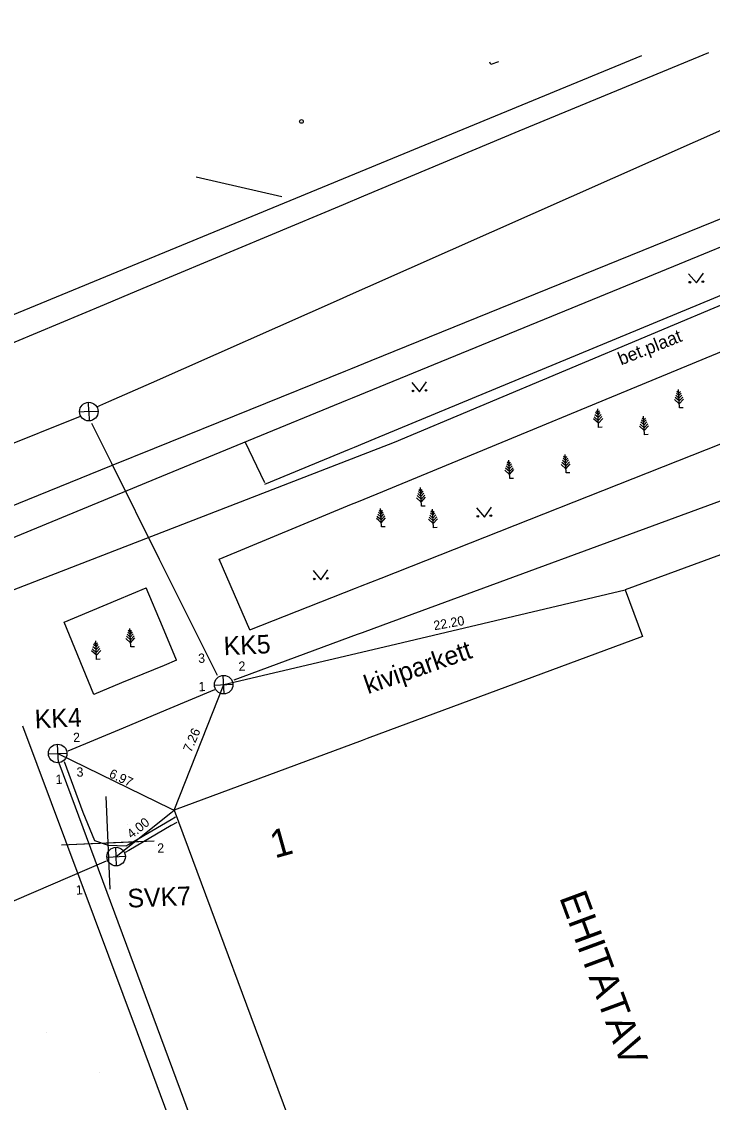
# Model space of a CAD drawing. Extents: x 641415 to 641588, y 6455822 to 6455964.
# Drawn here: x 641488.8 to 641526, y 6455902.4 to 6455960.6 of the extents above; entities that cross this region are included whole.
import ezdxf

# ---------------------------------------------------------------- set-up
doc = ezdxf.new("R2010")
doc.units = 0
for name, color, linetype in [('1', 7, 'Continuous'), ('12', 7, 'Continuous'), ('22', 7, 'Continuous'), ('24', 7, 'Continuous'), ('4', 7, 'Continuous'), ('61', 7, 'Continuous'), ('7', 7, 'Continuous'), ('Level 15', 7, 'Continuous'), ('Level 19', 7, 'Continuous'), ('Level 25', 7, 'Continuous'), ('Level 30', 7, 'Continuous'), ('Level 47', 7, 'Continuous'), ('Level 52', 7, 'Continuous'), ('Level 53', 7, 'Continuous'), ('Level 55', 7, 'Continuous')]:
    doc.layers.add(name, color=color, linetype=linetype)

# ---------------------------------------------------------------- blocks, each defined once
blk = doc.blocks.new('KKANK4')
at = {"layer": '22'}
for q in [(-500, 0), (0, 500), (500, 0), (0, -500)]:
    blk.add_line((0, 0), q, dxfattribs=at)
blk.add_circle((0, 0), 500, dxfattribs=at)
blk = doc.blocks.new('KMURU5')
at = {"layer": 'Level 15'}
for p, q in [((-403, 505), (0, 0)), ((0, 0), (397, 505))]:
    blk.add_line(p, q, dxfattribs=at)
for centre, radius in [((-353, 55), 42.8), ((347, 55), 45.2)]:
    blk.add_circle(centre, radius, dxfattribs=at)
blk = doc.blocks.new('PUNKT9')
at = {"layer": '12'}
blk.add_circle((0, 0), 100, dxfattribs=at)
blk = doc.blocks.new('KMAND6')
at = {"layer": '7'}
for p, q in [((0, 1050), (-329.73, 1379.73)), ((0, 1350), (-248.65, 1598.65)), ((0, 1600), (-181.08, 1781.08)), ((0, 0), (0, 2000)), ((0, 1600), (181.08, 1781.08)), ((0, 1350), (248.65, 1598.65)), ((0, 1050), (329.73, 1379.73)), ((0, 450), (-491.89, 941.89)), ((0, 750), (-410.81, 1160.81)), ((0, 750), (410.81, 1160.81)), ((0, 450), (491.89, 941.89)), ((400, 0), (0, 0))]:
    blk.add_line(p, q, dxfattribs=at)
blk = doc.blocks.new('KAKAEV')
at = {"layer": '4'}
for p, q in [((-500, 0), (500, 0)), ((0, 500), (0, -500))]:
    blk.add_line(p, q, dxfattribs=at)
blk.add_circle((0, 0), 500, dxfattribs=at)
blk = doc.blocks.new('KKORIS')
at = {"layer": '61'}
for p, q in [((0, 2500), (0, -2500)), ((-2500, 0), (2500, 0))]:
    blk.add_line(p, q, dxfattribs=at)

msp = doc.modelspace()

# ---------------------------------------------------------------- linework, layer by layer
at = {"layer": '1'}
for p, q in [((641503.892, 6455955.217), (641503.892, 6455955.217)), ((641507.971, 6455935.187), (641533.97, 6455945.937)), ((641508.175, 6455930.649), (641536.26, 6455941.754)), ((641492.599, 6455938.976), (641493.674, 6455936.823)), ((641493.674, 6455936.823), (641496.246, 6455931.668)), ((641508.287, 6455928.13), (641531.655, 6455936.73)), ((641506.867, 6455934.73), (641507.971, 6455935.187)), ((641499.474, 6455931.673), (641506.595, 6455934.618)), ((641506.595, 6455934.618), (641506.867, 6455934.73)), ((641530.353, 6455933.343), (641521.304, 6455930.013)), ((641496.246, 6455931.668), (641499.363, 6455925.423)), ((641501.114, 6455927.858), (641499.474, 6455931.673)), ((641507.069, 6455930.212), (641508.175, 6455930.649)), ((641494.002, 6455929.485), (641495.536, 6455930.131)), ((641496.409, 6455928.041), (641495.536, 6455930.131)), ((641501.114, 6455927.858), (641506.797, 6455930.105)), ((641506.797, 6455930.105), (641507.069, 6455930.212)), ((641508.34, 6455926.953), (641521.304, 6455930.013)), ((641521.304, 6455930.013), (641522.243, 6455927.503)), ((641521.304, 6455929.994), (641521.304, 6455929.994)), ((641491.124, 6455928.274), (641494.002, 6455929.485)), ((641492.722, 6455924.393), (641491.124, 6455928.274)), ((641507.18, 6455927.723), (641508.287, 6455928.13)), ((641497.166, 6455926.228), (641496.409, 6455928.041)), ((641500.268, 6455925.179), (641506.908, 6455927.623)), ((641501.114, 6455927.858), (641501.114, 6455927.858)), ((641506.908, 6455927.623), (641507.18, 6455927.723)), ((641499.709, 6455924.916), (641508.34, 6455926.953)), ((641522.243, 6455927.503), (641508.543, 6455922.426)), ((641496.502, 6455925.954), (641494.203, 6455925.005)), ((641497.166, 6455926.228), (641496.502, 6455925.954)), ((641497.166, 6455926.228), (641497.166, 6455926.228)), ((641494.203, 6455925.005), (641492.722, 6455924.393)), ((641496.609, 6455923.564), (641499.228, 6455924.661)), ((641497.039, 6455918.163), (641499.709, 6455924.916)), ((641499.709, 6455924.916), (641499.709, 6455924.916)), ((641499.709, 6455924.916), (641499.709, 6455924.916)), ((641499.709, 6455924.916), (641499.709, 6455924.916)), ((641492.722, 6455924.393), (641492.722, 6455924.393)), ((641494.31, 6455922.601), (641496.609, 6455923.564)), ((641488.892, 6455922.704), (641495.045, 6455906.204)), ((641491.341, 6455921.358), (641494.31, 6455922.601)), ((641508.543, 6455922.426), (641507.436, 6455922.016)), ((641507.164, 6455921.915), (641497.039, 6455918.163)), ((641507.436, 6455922.016), (641507.164, 6455921.915)), ((641490.777, 6455921.214), (641490.777, 6455921.214)), ((641490.777, 6455921.214), (641496.847, 6455918.257)), ((641490.831, 6455920.703), (641494.884, 6455909.793)), ((641493.644, 6455919.779), (641493.644, 6455919.779)), ((641496.847, 6455918.257), (641497.039, 6455918.163)), ((641493.92, 6455915.666), (641496.858, 6455918.018)), ((641496.858, 6455918.018), (641497.039, 6455918.163)), ((641497.039, 6455918.163), (641497.039, 6455918.163)), ((641497.039, 6455918.163), (641508.742, 6455886.675)), ((641494.541, 6455917.412), (641494.541, 6455917.412)), ((641496.888, 6455917.331), (641494.606, 6455915.998)), ((641497.182, 6455917.502), (641496.888, 6455917.331)), ((641493.477, 6455916.409), (641493.477, 6455916.409)), ((641493.477, 6455916.409), (641493.477, 6455916.409)), ((641493.477, 6455916.409), (641493.477, 6455916.409)), ((641494.606, 6455915.998), (641494.413, 6455915.886)), ((641454.265, 6455898.562), (641493.407, 6455915.436)), ((641493.92, 6455915.666), (641493.92, 6455915.666)), ((641494.884, 6455909.793), (641497.547, 6455902.626)), ((641490.186, 6455906.225), (641490.186, 6455906.225)), ((641495.045, 6455906.204), (641497.706, 6455899.066)), ((641493.001, 6455904.053), (641493.001, 6455904.053)), ((641497.547, 6455902.626), (641498.849, 6455899.12))]:
    msp.add_line(p, q, dxfattribs=at)
for points in [[(641491.123, 6455920.775), (641492.127, 6455918.057), (641492.757, 6455916.523), (641493.49, 6455916.276), (641494.454, 6455916.239), (641494.592, 6455916.32)], [(641494.592, 6455916.32), (641496.874, 6455917.66)], [(641496.874, 6455917.66), (641497.112, 6455917.8)]]:
    msp.add_lwpolyline(points, dxfattribs=at)
at = {"layer": '24'}
for p, q in [((641507.473, 6455946.326), (641534.853, 6455958.469)), ((641506.369, 6455945.836), (641507.473, 6455946.326)), ((641495.821, 6455941.158), (641506.098, 6455945.716)), ((641506.098, 6455945.716), (641506.369, 6455945.836)), ((641493.525, 6455940.14), (641495.821, 6455941.158)), ((641492.884, 6455939.856), (641493.525, 6455940.14)), ((641464.701, 6455928.392), (641492.011, 6455939.367))]:
    msp.add_line(p, q, dxfattribs=at)
at = {"layer": '4'}
for p, q in [((641493.366, 6455918.906), (641493.589, 6455913.911)), ((641493.366, 6455918.906), (641493.589, 6455913.911)), ((641493.366, 6455918.906), (641493.589, 6455913.911)), ((641494.585, 6455916.458), (641495.975, 6455916.52)), ((641494.585, 6455916.458), (641495.975, 6455916.52)), ((641494.585, 6455916.458), (641495.975, 6455916.52)), ((641490.98, 6455916.297), (641494.585, 6455916.458)), ((641490.98, 6455916.297), (641494.585, 6455916.458)), ((641490.98, 6455916.297), (641494.585, 6455916.458))]:
    msp.add_line(p, q, dxfattribs=at)
at = {"layer": '7'}
for p, q in [((641508.028, 6455933.916), (641507.967, 6455933.972)), ((641508.022, 6455934.066), (641508.003, 6455934.083)), ((641508.175, 6455933.925), (641508.022, 6455934.066)), ((641508.182, 6455933.776), (641508.028, 6455933.916)), ((641508.168, 6455934.075), (641508.039, 6455934.194)), ((641508.163, 6455934.2), (641508.068, 6455934.287)), ((641508.199, 6455933.401), (641508.154, 6455934.4)), ((641508.163, 6455934.2), (641508.249, 6455934.295)), ((641508.168, 6455934.075), (641508.287, 6455934.205)), ((641508.175, 6455933.925), (641508.332, 6455934.097)), ((641508.182, 6455933.776), (641508.378, 6455933.99)), ((641508.035, 6455933.766), (641507.932, 6455933.86)), ((641508.189, 6455933.626), (641508.035, 6455933.766)), ((641508.189, 6455933.626), (641508.423, 6455933.882)), ((641508.398, 6455933.41), (641508.199, 6455933.401))]:
    msp.add_line(p, q, dxfattribs=at)
at = {"layer": 'Level 25'}
for p, q in [((641507.65, 6455942.361), (641534.033, 6455953.052)), ((641506.545, 6455941.914), (641507.65, 6455942.361)), ((641495.979, 6455937.632), (641506.273, 6455941.804)), ((641506.273, 6455941.804), (641506.545, 6455941.914)), ((641493.679, 6455936.7), (641495.979, 6455937.632)), ((641433.938, 6455912.493), (641493.679, 6455936.7))]:
    msp.add_line(p, q, dxfattribs=at)
msp.add_lwpolyline([(641514.504, 6455958.424), (641514.081, 6455958.274), (641514.024, 6455958.403)], dxfattribs=at)
at = {"layer": 'Level 30'}
for p, q in [((641534.189, 6455949.063), (641507.839, 6455938.135)), ((641500.844, 6455937.992), (641501.902, 6455935.795)), ((641507.839, 6455938.135), (641506.735, 6455937.677)), ((641506.463, 6455937.565), (641501.911, 6455935.677)), ((641506.735, 6455937.677), (641506.463, 6455937.565))]:
    msp.add_line(p, q, dxfattribs=at)
for points in [[(641507.254, 6455951.215), (641515.615, 6455954.712), (641525.812, 6455958.931)], [(641506.149, 6455950.753), (641507.254, 6455951.215)], [(641495.59, 6455946.335), (641502.122, 6455949.068), (641506.149, 6455950.753)], [(641534.189, 6455949.063), (641531.933, 6455949.934), (641531.059, 6455950.105), (641530.423, 6455950), (641529.153, 6455949.557), (641523.208, 6455947.116), (641507.721, 6455940.776)], [(641494.686, 6455945.957), (641495.59, 6455946.335)], [(641493.291, 6455945.373), (641494.686, 6455945.957)], [(641481.262, 6455940.34), (641493.291, 6455945.373)], [(641506.616, 6455940.324), (641506.345, 6455940.213)], [(641507.721, 6455940.776), (641506.616, 6455940.324)], [(641506.345, 6455940.213), (641501.026, 6455938.035), (641496.053, 6455935.984)], [(641496.053, 6455935.984), (641493.754, 6455935.035)], [(641493.754, 6455935.035), (641445.888, 6455915.284)]]:
    msp.add_lwpolyline(points, dxfattribs=at)
at = {"layer": 'Level 47'}
msp.add_line((641482.412, 6455942.364), (641522.215, 6455958.77), dxfattribs=at)
at = {"layer": 'Level 52'}
msp.add_line((641498.229, 6455952.227), (641502.832, 6455951.177), dxfattribs=at)
at = {"layer": 'Level 53'}
for p, q in [((641562.762, 6455960.585), (641508.886, 6455937.945)), ((641508.886, 6455937.945), (641435.639, 6455909.565))]:
    msp.add_line(p, q, dxfattribs=at)
at = {"layer": 'Level 55'}
for p, q in [((641562.762, 6455960.585), (641508.886, 6455937.945)), ((641508.886, 6455937.945), (641432.747, 6455908.444))]:
    msp.add_line(p, q, dxfattribs=at)

# ---------------------------------------------------------------- block references
at = {"layer": '12', "xscale": 0.0009999101203492353, "yscale": 0.0009999101203492353, "rotation": 4.882558169709446}
msp.add_blockref('PUNKT9', (641503.892, 6455955.217), dxfattribs=at)
at = {"layer": '22', "xscale": 0.0009999109765357914, "yscale": 0.0009999109765357912, "rotation": 2.5639240003553767}
msp.add_blockref('KKANK4', (641492.45, 6455939.606), dxfattribs=at)
at = {"layer": '4', "xscale": 0.0009999109765357916, "yscale": 0.0009999109765357914}
for p, rotation in [((641499.709, 6455924.916), 92.56392400035537), ((641490.777, 6455921.214), 2.5639240003553767), ((641493.92, 6455915.666), 92.56392400035537)]:
    msp.add_blockref('KAKAEV', p, dxfattribs=dict(at, rotation=rotation))
at = {"layer": '61', "xscale": 0.0009999109765357916, "yscale": 0.0009999109765357914, "rotation": 2.5639240003553767}
msp.add_blockref('KKORIS', (641493.477, 6455916.409), dxfattribs=at)
at = {"layer": '7', "xscale": 0.0004999554882678957, "yscale": 0.0004999554882678956, "rotation": 2.5639240003553767}
for p in [(641524.231, 6455939.801), (641519.881, 6455938.758), (641522.351, 6455938.36), (641515.1, 6455936), (641518.13, 6455936.305), (641510.347, 6455934.515), (641510.991, 6455933.356), (641494.706, 6455926.945), (641492.871, 6455926.275)]:
    msp.add_blockref('KMAND6', p, dxfattribs=at)
at = {"layer": 'Level 15', "xscale": 0.0009999109765357914, "yscale": 0.0009999109765357912, "rotation": 2.5639240003553767}
for p in [(641525.15, 6455946.527), (641510.252, 6455940.677), (641513.74, 6455933.935), (641504.941, 6455930.563)]:
    msp.add_blockref('KMURU5', p, dxfattribs=at)

# ---------------------------------------------------------------- texts
at = {"layer": '1'}
for s, height, rotation, p in [('22.20', 0.5, 10.07592, (641511.048, 6455927.84)), ('KK5', 0.9999, 2.56392, (641499.727, 6455926.496)), ('kiviparkett', 0.99991, 19.12863, (641507.469, 6455924.402)), ('3', 0.5, 2.56392, (641498.347, 6455926.081)), ('2', 0.5, 2.56392, (641500.517, 6455925.655)), ('1', 0.5, 2.56392, (641498.364, 6455924.555)), ('KK4', 0.9999, 2.56392, (641489.562, 6455922.558)), ('2', 0.5, 2.56392, (641491.617, 6455921.822)), ('7.26', 0.5, 66.41411, (641497.957, 6455921.241)), ('1', 0.5, 2.56392, (641490.674, 6455919.569)), ('3', 0.5, 2.56392, (641491.801, 6455919.958)), ('6.97', 0.5, 334.70414, (641493.497, 6455919.957)), ('4.00', 0.5, 38.54759, (641494.751, 6455916.606)), ('1', 1.5, 15.67815, (641502.458, 6455915.56)), ('2', 0.5, 2.56392, (641496.146, 6455915.868)), ('1', 0.5, 2.56392, (641491.761, 6455913.619)), ('SVK7', 0.9999, 2.56392, (641494.555, 6455912.916)), ('EHITATAV', 1.4999, 290.27456, (641517.752, 6455913.475))]:
    msp.add_text(s, height=height, rotation=rotation, dxfattribs=at).set_placement(p)
at = {"layer": 'Level 19'}
msp.add_text('bet.plaat', height=0.6999, rotation=21.55441, dxfattribs=at).set_placement((641521.091, 6455942.085))

doc.saveas('drawing.dxf')
